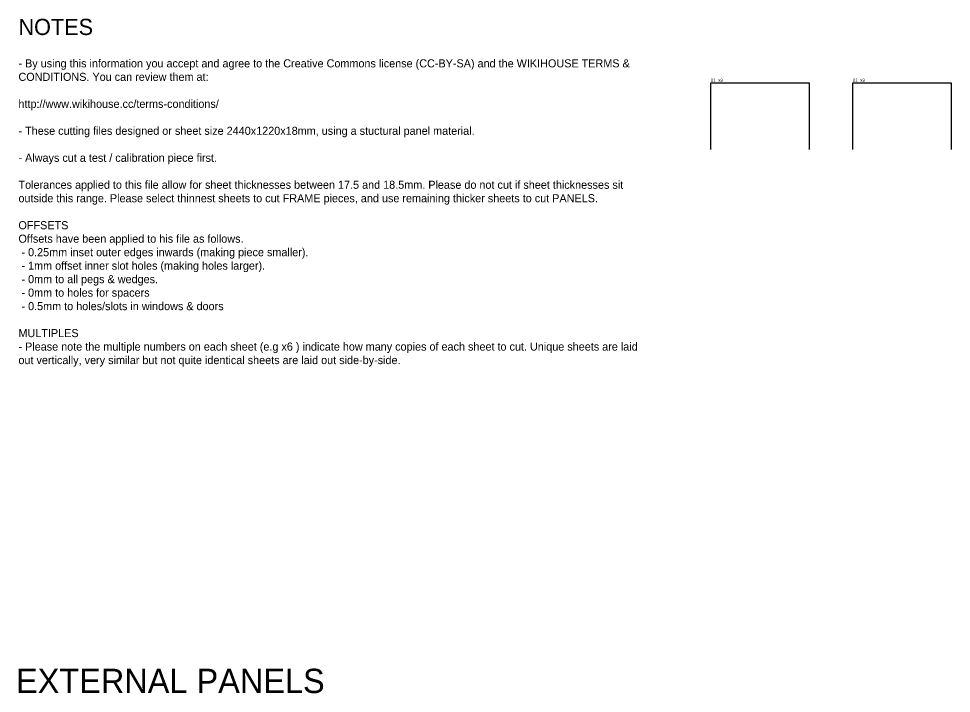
# Model space of a CAD drawing. Header units: inches. Extents: x -19170 to 42346, y 18707 to 54393.
# Drawn here: x 9160 to 20681, y 46053 to 54393 of the extents above; entities that cross this region are included whole.
import ezdxf

# ---------------------------------------------------------------- set-up
doc = ezdxf.new("R2010")
doc.units = ezdxf.units.IN
doc.header["$MEASUREMENT"] = 0
doc.layers.add('00_SHEET_BirchPlywood_2440x1220x18', color=74, linetype='CONTINUOUS')
doc.layers.add('0_SHEET_StructuralSheet 2440x1220x18', color=1, linetype='CONTINUOUS')

msp = doc.modelspace()

# ---------------------------------------------------------------- linework, layer by layer
at = {"layer": '00_SHEET_BirchPlywood_2440x1220x18'}
msp.add_lwpolyline([(20681, 52776), (20681, 53594), (19461, 53594), (19461, 52776)], dxfattribs=at)
at = {"layer": '0_SHEET_StructuralSheet 2440x1220x18'}
msp.add_lwpolyline([(18928, 52776), (18928, 53594), (17708, 53594), (17708, 52776)], dxfattribs=at)

# ---------------------------------------------------------------- texts
at = {"layer": '00_SHEET_BirchPlywood_2440x1220x18', "insert": (19463, 53653), "char_height": 40, "attachment_point": 1}
msp.add_mtext_dynamic_manual_height_columns('01  x9', width=871.79, gutter_width=200, heights=[0], dxfattribs=at)
at = {"layer": '0_SHEET_StructuralSheet 2440x1220x18', "attachment_point": 1}
for s, width, insert, char_height in [('{\\H2x;NOTES \\P}\\P- By using this information you accept and agree to the Creative Commons license (CC-BY-SA) and the WIKIHOUSE TERMS & CONDITIONS. You can review them at:\\P\\Phttp://www.wikihouse.cc/terms-conditions/\\P\\P- These cutting files designed or sheet size 2440x1220x18mm, using a stuctural panel material.\\P\\P- Always cut a test / calibration piece first.\\P\\PTolerances applied to this file allow for sheet thicknesses between 17.5 and 18.5mm. Please do not cut if sheet thicknesses sit outside this range. Please select thinnest sheets to cut FRAME pieces, and use remaining thicker sheets to cut PANELS.\\P\\POFFSETS\\POffsets have been applied to his file as follows. \\P - 0.25mm inset outer edges inwards (making piece smaller).\\P - 1mm offset inner slot holes (making holes larger). \\P - 0mm to all pegs & wedges. \\P - 0mm to holes for spacers\\P - 0.5mm to holes/slots in windows & doors\\P\\PMULTIPLES\\P- Please note the multiple numbers on each sheet (e.g x6 ) indicate how many copies of each sheet to cut. Unique sheets are laid out vertically, very similar but not quite identical sheets are laid out side-by-side.', 7719.36, (9158, 54390), 100), ('01  x9', 871.79, (17709, 53653), 40), ('EXTERNAL PANELS', 5572.92, (9128, 46357), 300)]:
    msp.add_mtext_dynamic_manual_height_columns(s, width=width, gutter_width=200, heights=[0], dxfattribs=dict(at, insert=insert, char_height=char_height))

doc.saveas('drawing.dxf')
